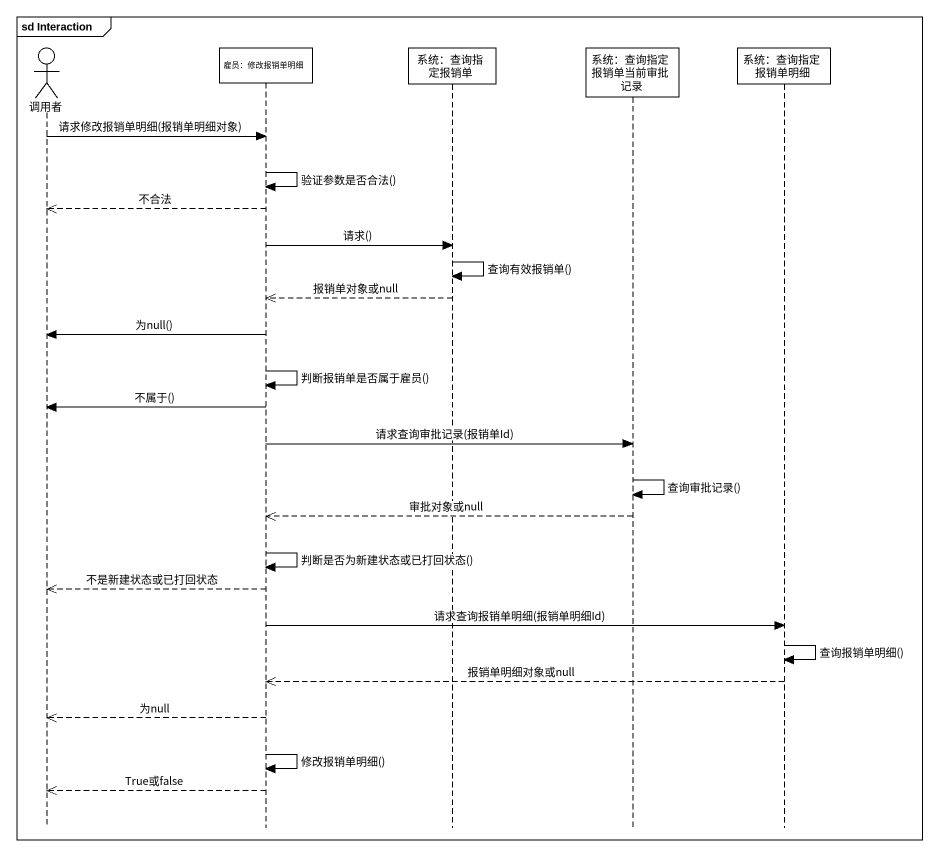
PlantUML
@startuml
mainframe sd Interaction
hide footbox
actor 调用者
participant "雇员：修改报销单明细" as 雇员_修改报销单明细
participant "系统：查询指定报销单" as 系统_查询指定报销单
participant "系统：查询指定报销单当前审批记录" as 系统_查询指定报销单当前审批记录
participant "系统：查询指定报销单明细" as 系统_查询指定报销单明细

调用者 -> 雇员_修改报销单明细 : 请求修改报销单明细(报销单明细对象)
雇员_修改报销单明细 -> 雇员_修改报销单明细 : 验证参数是否合法()
雇员_修改报销单明细 -->> 调用者 : 不合法
雇员_修改报销单明细 -> 系统_查询指定报销单 : 请求()
系统_查询指定报销单 -> 系统_查询指定报销单 : 查询有效报销单()
系统_查询指定报销单 -->> 雇员_修改报销单明细 : 报销单对象或null
雇员_修改报销单明细 -> 调用者 : 为null()
雇员_修改报销单明细 -> 雇员_修改报销单明细 : 判断报销单是否属于雇员()
雇员_修改报销单明细 -> 调用者 : 不属于()
雇员_修改报销单明细 -> 系统_查询指定报销单当前审批记录 : 请求查询审批记录(报销单Id)
系统_查询指定报销单当前审批记录 -> 系统_查询指定报销单当前审批记录 : 查询审批记录()
系统_查询指定报销单当前审批记录 -->> 雇员_修改报销单明细 : 审批对象或null
雇员_修改报销单明细 -> 雇员_修改报销单明细 : 判断是否为新建状态或已打回状态()
雇员_修改报销单明细 -->> 调用者 : 不是新建状态或已打回状态
雇员_修改报销单明细 -> 系统_查询指定报销单明细 : 请求查询报销单明细(报销单明细Id)
系统_查询指定报销单明细 -> 系统_查询指定报销单明细 : 查询报销单明细()
系统_查询指定报销单明细 -->> 雇员_修改报销单明细 : 报销单明细对象或null
雇员_修改报销单明细 -->> 调用者 : 为null
雇员_修改报销单明细 -> 雇员_修改报销单明细 : 修改报销单明细()
雇员_修改报销单明细 -->> 调用者 : True或false
@enduml
